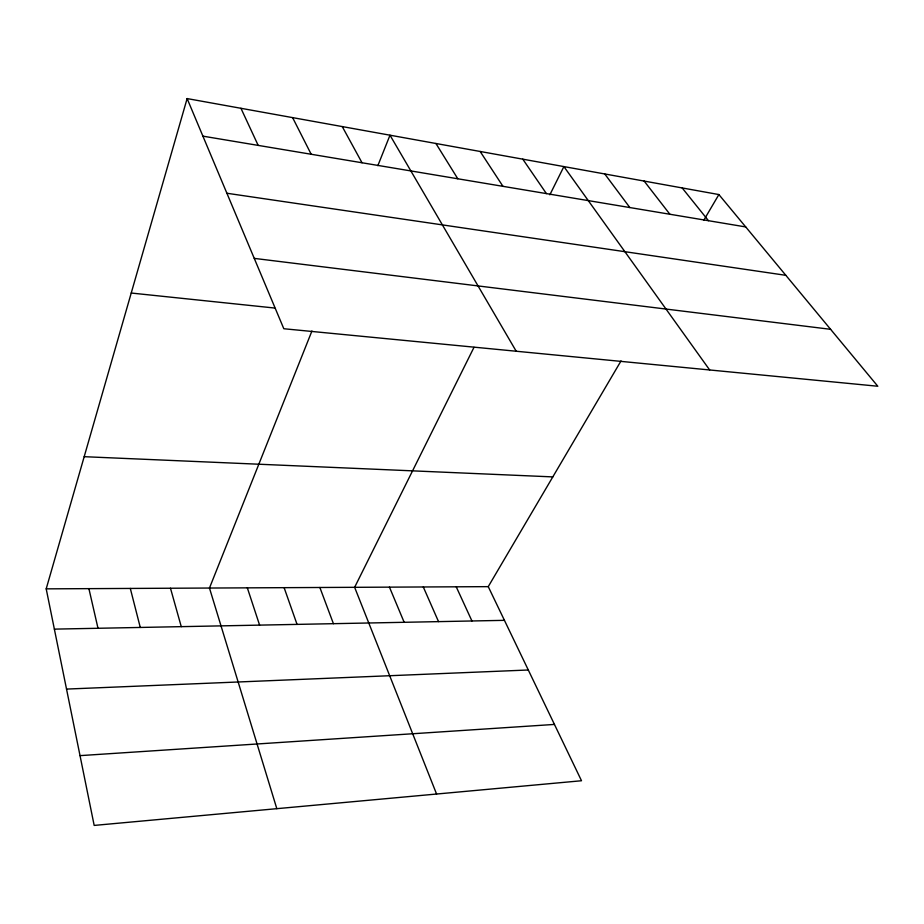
<?xml version="1.0" encoding="UTF-8"?>
<svg xmlns="http://www.w3.org/2000/svg" width="924" height="924" viewBox="0 0 924 924"><rect width="100%" height="100%" fill="white"/><g stroke="black" fill="none" stroke-linecap="round" stroke-linejoin="round"><path stroke-width="1.39" d="M621.044 360.891L488.253 586.648L581.508 780.745L94.179 825.421L46.2 588.854L187.122 98.579L718.884 194.56L877.8 386.244L283.818 328.736L187.122 98.579M311.931 331L209.471 588.034L276.819 808.673M377.847 165.662L389.986 135.193L516.204 351.236M474 347.332L354.631 587.306L436.578 794.028M549.849 194.814L563.894 166.586L709.667 369.97M703.88 220.074L718.884 194.56M80.018 755.636L554.446 724.428M66.528 689.085L528.297 669.992M54.366 629.129L504.446 620.339M46.2 588.854L488.253 586.648M84.188 456.687L552.806 476.899M131.231 293.035L274.74 308.038M254.262 258.385L830.595 329.314M226.9 193.255L785.839 275.317M202.91 136.151L745.726 226.934M682.166 187.93L708.477 220.697M644.144 181.069L669.865 214.241M604.746 173.955L629.833 207.542M522.788 159.159L546.407 193.601M480.157 151.467L502.956 186.325M435.92 143.486L457.796 178.771M342.25 126.576L362.023 162.763M292.608 117.625L311.18 154.25M240.945 108.293L258.177 145.391M456.225 586.798L471.945 620.974M423.296 586.971L438.53 621.621M389.454 587.133L404.158 622.291M319.866 587.479L333.425 623.677M284.118 587.664L297.054 624.393M247.332 587.849L259.598 625.121M170.478 588.23L181.266 626.657M130.307 588.438L140.275 627.454M88.9 588.634L98.002 628.285"/></g></svg>
